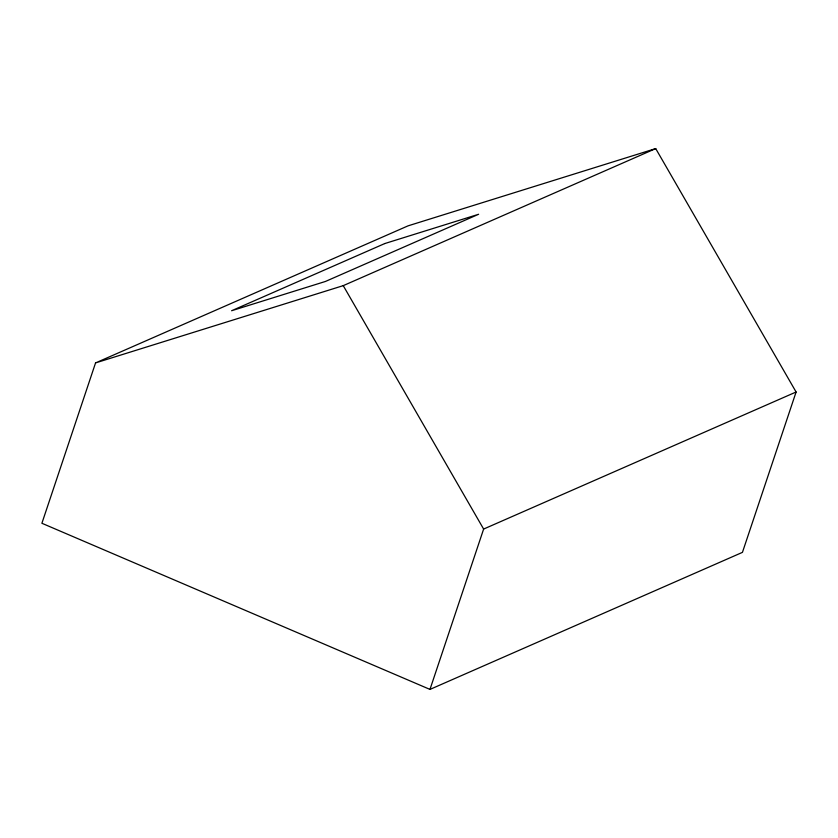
<?xml version="1.0" encoding="UTF-8"?>
<svg xmlns="http://www.w3.org/2000/svg" width="838" height="838" viewBox="0 0 838 838"><rect width="100%" height="100%" fill="white"/><g stroke="black" fill="none" stroke-linecap="round" stroke-linejoin="round"><path stroke-width="1.26" d="M95.553 362.917L41.9 523.268L429.978 689.412L742.447 552.357L796.1 392.006L655.714 148.588L408.022 225.862L95.553 362.917L343.245 285.643L655.714 148.588M429.978 689.412L483.631 529.061L796.1 392.006M343.245 285.643L483.631 529.061M384.778 243.554L231.592 310.741L325.448 281.453L478.634 214.266L384.778 243.554"/></g></svg>
